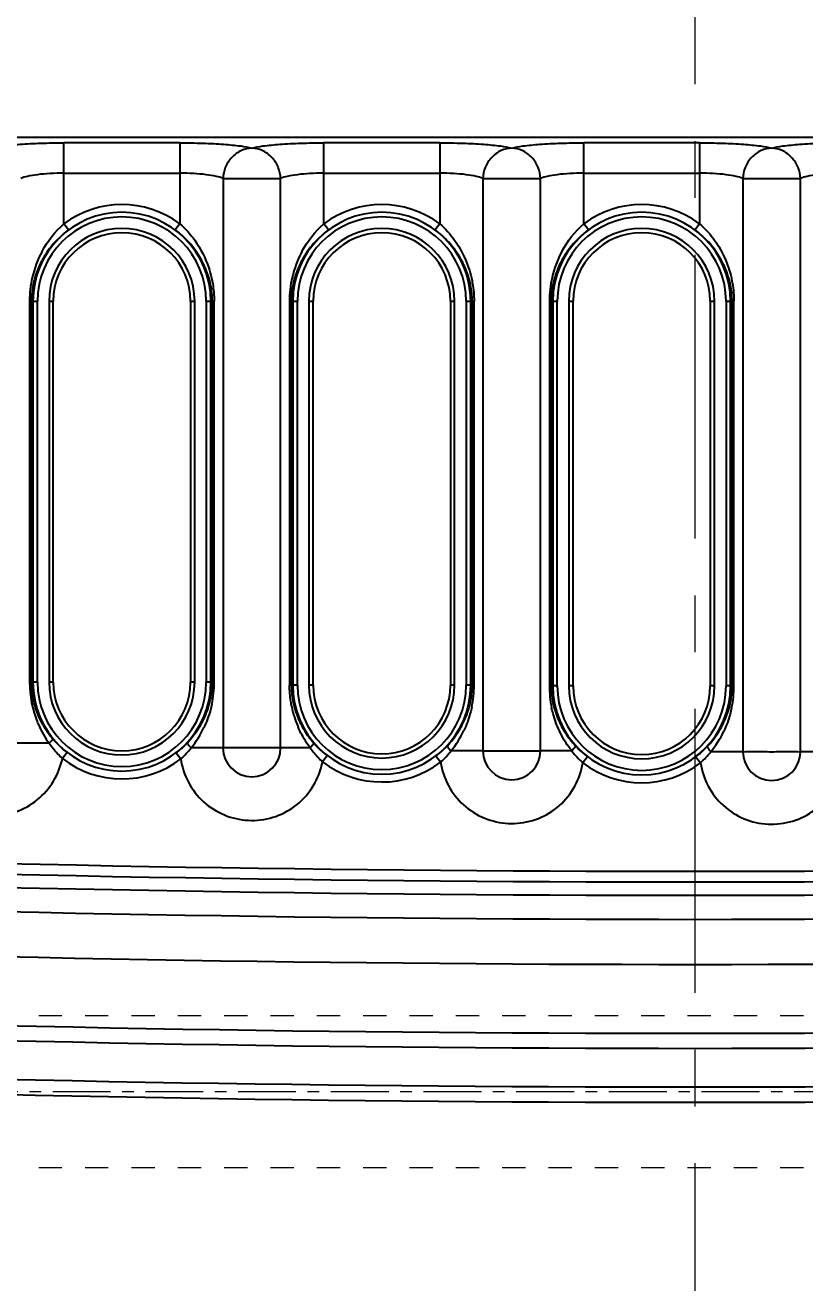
# Model space of a CAD drawing. Header units: millimetres. Extents: x 1147 to 12155, y -6137 to -4403.
# Drawn here: x 2832.6 to 2883.8, y -5423.4 to -5340.7 of the extents above; entities that cross this region are included whole.
import ezdxf

# ---------------------------------------------------------------- set-up
doc = ezdxf.new("R2010")
doc.units = ezdxf.units.MM
doc.header["$LTSCALE"] = 16.335
doc.header["$PDMODE"] = 3
doc.header["$PDSIZE"] = 0.3125
doc.linetypes.add('CENTER', pattern=[0.6, 0.375, -0.075, 0.075, -0.075])
doc.linetypes.add('HIDDEN', pattern=[0.2, 0.1, -0.1])
doc.layers.get('0').update_dxf_attribs({"linetype": 'CONTINUOUS'})
doc.layers.get('Defpoints').update_dxf_attribs({"linetype": 'CONTINUOUS'})
doc.layers.add('center', color=1, linetype='CENTER', lineweight=9)
doc.layers.add('cool', color=153, linetype='HIDDEN', lineweight=9)
doc.styles.get("Standard").update_dxf_attribs({"font": 'txt', "width": 0.8})
doc.dimstyles.get("Standard").update_dxf_attribs({"dimtxt": 0.15625, "dimasz": 0.1875, "dimexe": 0.125, "dimexo": 0.0625, "dimtad": 0, "dimtih": 1, "dimtoh": 1, "dimdsep": 46, "dimtxsty": 'Standard', "dimcen": 0.09, "dimadec": 0, "dimazin": 0, "dimtp": 0.01, "dimtm": 0.01, "dimtfac": 1, "dimtofl": 0, "dimtmove": 0, "dimatfit": 3, "dimfxl": 0, "dimtolj": 1, "dimarcsym": 0})

# ---------------------------------------------------------------- blocks, each defined once
blk = doc.blocks.new('*D729')
at = {"color": 4, "lineweight": -2}
blk.add_line((2956.993, -5343.272), (3165.393, -5343.272), dxfattribs=at)
at = {"layer": 'Defpoints', "color": 0}
for p in [(2876.631, -5263.772), (2956.931, -5343.272), (3165.393, -5343.272)]:
    blk.add_point(p, dxfattribs=at)
at = {"color": 6, "insert": (3177.66, -5343.272), "char_height": 8, "attachment_point": 5}
blk.add_mtext('\\A1;79.50', dxfattribs=at)
blk = doc.blocks.new('*D730')
at = {"color": 4, "lineweight": -2}
blk.add_line((3079.093, -5391.772), (3165.393, -5391.772), dxfattribs=at)
at = {"layer": 'Defpoints', "color": 0}
for p in [(2876.631, -5263.772), (3079.031, -5391.772), (3165.393, -5391.772)]:
    blk.add_point(p, dxfattribs=at)
at = {"color": 6, "insert": (3179.26, -5391.772), "char_height": 8, "attachment_point": 5}
blk.add_mtext('\\A1;128.00', dxfattribs=at)
blk = doc.blocks.new('*D731')
at = {"color": 4, "lineweight": -2}
blk.add_line((3101.269, -5410.772), (3165.393, -5410.772), dxfattribs=at)
at = {"layer": 'Defpoints', "color": 0}
for p in [(2876.631, -5263.772), (3101.207, -5410.772), (3165.393, -5410.772)]:
    blk.add_point(p, dxfattribs=at)
at = {"color": 6, "insert": (3179.26, -5410.772), "char_height": 8, "attachment_point": 5}
blk.add_mtext('\\A1;147.00', dxfattribs=at)
blk = doc.blocks.new('*D732')
at = {"color": 4, "lineweight": -2}
blk.add_line((2882.256, -5430.772), (3165.393, -5430.772), dxfattribs=at)
at = {"layer": 'Defpoints', "color": 0}
for p in [(2876.631, -5263.772), (2882.193, -5430.772), (3165.393, -5430.772)]:
    blk.add_point(p, dxfattribs=at)
at = {"color": 6, "insert": (3179.26, -5430.772), "char_height": 8, "attachment_point": 5}
blk.add_mtext('\\A1;167.00', dxfattribs=at)
blk = doc.blocks.new('*D733')
at = {"color": 4, "lineweight": -2}
for p, q in [((3032.193, -5438.772), (3125.393, -5438.772)), ((3125.393, -5438.772), (3145.393, -5442.058)), ((3145.393, -5442.058), (3165.393, -5442.058))]:
    blk.add_line(p, q, dxfattribs=at)
at = {"layer": 'Defpoints', "color": 0}
for p in [(2876.631, -5263.772), (3032.131, -5438.772), (3165.393, -5442.058)]:
    blk.add_point(p, dxfattribs=at)
at = {"color": 6, "insert": (3179.26, -5442.058), "char_height": 8, "attachment_point": 5}
blk.add_mtext('\\A1;175.00', dxfattribs=at)
blk = doc.blocks.new('*D734')
at = {"color": 4, "lineweight": -2}
blk.add_line((3121.693, -5468.772), (3165.393, -5468.772), dxfattribs=at)
at = {"layer": 'Defpoints', "color": 0}
for p in [(2876.631, -5263.772), (3121.631, -5468.772), (3165.393, -5468.772)]:
    blk.add_point(p, dxfattribs=at)
at = {"color": 6, "insert": (3179.793, -5468.772), "char_height": 8, "attachment_point": 5}
blk.add_mtext('\\A1;205.00', dxfattribs=at)
blk = doc.blocks.new('*D746')
at = {"color": 4, "lineweight": -2}
blk.add_line((2876.631, -5465.739), (2876.631, -5507.604), dxfattribs=at)
at = {"layer": 'Defpoints', "color": 0}
for p in [(2876.631, -5263.772), (2876.631, -5465.677), (2876.631, -5507.604)]:
    blk.add_point(p, dxfattribs=at)
at = {"color": 6, "insert": (2876.631, -5515.604), "char_height": 8, "attachment_point": 5, "rotation": 90}
blk.add_mtext('\\A1;0.00', dxfattribs=at)
blk = doc.blocks.new('*D747')
at = {"color": 4, "lineweight": -2}
blk.add_line((2954.631, -5436.334), (2954.631, -5507.604), dxfattribs=at)
at = {"layer": 'Defpoints', "color": 0}
for p in [(2876.631, -5263.772), (2954.631, -5436.272), (2954.631, -5507.604)]:
    blk.add_point(p, dxfattribs=at)
at = {"color": 6, "insert": (2954.631, -5519.337), "char_height": 8, "attachment_point": 5, "rotation": 90}
blk.add_mtext('\\A1;78.00', dxfattribs=at)
blk = doc.blocks.new('*D749')
at = {"color": 4, "lineweight": -2}
blk.add_line((2986.631, -5274.55), (2986.631, -5507.604), dxfattribs=at)
at = {"layer": 'Defpoints', "color": 0}
for p in [(2876.631, -5263.772), (2986.631, -5274.488), (2986.631, -5507.604)]:
    blk.add_point(p, dxfattribs=at)
at = {"color": 6, "insert": (2986.631, -5519.871), "char_height": 8, "attachment_point": 5, "rotation": 90}
blk.add_mtext('\\A1;110.00', dxfattribs=at)
blk = doc.blocks.new('*D750')
at = {"color": 4, "lineweight": -2}
blk.add_line((3026.631, -5444.334), (3026.631, -5507.604), dxfattribs=at)
at = {"layer": 'Defpoints', "color": 0}
for p in [(2876.631, -5263.772), (3026.631, -5444.272), (3026.631, -5507.604)]:
    blk.add_point(p, dxfattribs=at)
at = {"color": 6, "insert": (3026.631, -5520.937), "char_height": 8, "attachment_point": 5, "rotation": 90}
blk.add_mtext('\\A1;150.00', dxfattribs=at)
blk = doc.blocks.new('*D751')
at = {"color": 4, "lineweight": -2}
blk.add_line((3074.631, -5396.234), (3074.631, -5507.604), dxfattribs=at)
at = {"layer": 'Defpoints', "color": 0}
for p in [(2876.631, -5263.772), (3074.631, -5396.172), (3074.631, -5507.604)]:
    blk.add_point(p, dxfattribs=at)
at = {"color": 6, "insert": (3074.631, -5521.471), "char_height": 8, "attachment_point": 5, "rotation": 90}
blk.add_mtext('\\A1;198.00', dxfattribs=at)
blk = doc.blocks.new('*D752')
at = {"color": 4, "lineweight": -2}
for p, q in [((3076.129, -5328.214), (3076.129, -5467.604)), ((3076.129, -5467.604), (3085.917, -5487.604)), ((3085.917, -5487.604), (3085.917, -5507.604))]:
    blk.add_line(p, q, dxfattribs=at)
at = {"layer": 'Defpoints', "color": 0}
for p in [(2876.631, -5263.772), (3076.129, -5328.151), (3085.917, -5507.604)]:
    blk.add_point(p, dxfattribs=at)
at = {"color": 6, "insert": (3085.917, -5522.004), "char_height": 8, "attachment_point": 5, "rotation": 90}
blk.add_mtext('\\A1;199.50', dxfattribs=at)
blk = doc.blocks.new('*D753')
at = {"color": 4, "lineweight": -2}
blk.add_line((3106.631, -5328.592), (3106.631, -5507.604), dxfattribs=at)
at = {"layer": 'Defpoints', "color": 0}
for p in [(2876.631, -5263.772), (3106.631, -5328.529), (3106.631, -5507.604)]:
    blk.add_point(p, dxfattribs=at)
at = {"color": 6, "insert": (3106.631, -5522.004), "char_height": 8, "attachment_point": 5, "rotation": 90}
blk.add_mtext('\\A1;230.00', dxfattribs=at)
blk = doc.blocks.new('*D754')
at = {"color": 4, "lineweight": -2}
blk.add_line((3121.631, -5475.261), (3121.631, -5507.604), dxfattribs=at)
at = {"layer": 'Defpoints', "color": 0}
for p in [(2876.631, -5263.772), (3121.631, -5475.198), (3121.631, -5507.604)]:
    blk.add_point(p, dxfattribs=at)
at = {"color": 6, "insert": (3121.631, -5522.537), "char_height": 8, "attachment_point": 5, "rotation": 90}
blk.add_mtext('\\A1;245.00', dxfattribs=at)
blk = doc.blocks.new('*D766')
at = {"color": 4, "lineweight": -2}
for p, q in [((3098.631, -5291.234), (3098.631, -5467.483)), ((3098.631, -5467.483), (3098.531, -5487.483)), ((3098.531, -5487.483), (3098.531, -5507.483))]:
    blk.add_line(p, q, dxfattribs=at)
at = {"layer": 'Defpoints', "color": 0}
for p in [(2876.631, -5263.772), (3098.631, -5291.172), (3098.531, -5507.483)]:
    blk.add_point(p, dxfattribs=at)
at = {"color": 6, "insert": (3098.531, -5522.416), "char_height": 8, "attachment_point": 5, "rotation": 90}
blk.add_mtext('\\A1;222.00', dxfattribs=at)
blk = doc.blocks.new('*D790')
at = {"color": 4, "lineweight": -2}
blk.add_line((2807.268, -5343.272), (2587.868, -5343.272), dxfattribs=at)
at = {"layer": 'Defpoints', "color": 0}
for p in [(2876.631, -5263.772), (2587.868, -5343.272), (2807.331, -5343.272)]:
    blk.add_point(p, dxfattribs=at)
at = {"color": 6, "insert": (2575.602, -5343.272), "char_height": 8, "attachment_point": 5}
blk.add_mtext('\\A1;79.50', dxfattribs=at)
blk = doc.blocks.new('*D791')
at = {"color": 4, "lineweight": -2}
blk.add_line((2674.168, -5391.772), (2587.868, -5391.772), dxfattribs=at)
at = {"layer": 'Defpoints', "color": 0}
for p in [(2876.631, -5263.772), (2587.868, -5391.772), (2674.231, -5391.772)]:
    blk.add_point(p, dxfattribs=at)
at = {"color": 6, "insert": (2574.002, -5391.772), "char_height": 8, "attachment_point": 5}
blk.add_mtext('\\A1;128.00', dxfattribs=at)
blk = doc.blocks.new('*D792')
at = {"color": 4, "lineweight": -2}
blk.add_line((2651.992, -5410.772), (2587.868, -5410.772), dxfattribs=at)
at = {"layer": 'Defpoints', "color": 0}
for p in [(2876.631, -5263.772), (2587.868, -5410.772), (2652.055, -5410.772)]:
    blk.add_point(p, dxfattribs=at)
at = {"color": 6, "insert": (2574.002, -5410.772), "char_height": 8, "attachment_point": 5}
blk.add_mtext('\\A1;147.00', dxfattribs=at)
blk = doc.blocks.new('*D793')
at = {"color": 4, "lineweight": -2}
blk.add_line((2871.006, -5430.772), (2587.868, -5430.772), dxfattribs=at)
at = {"layer": 'Defpoints', "color": 0}
for p in [(2876.631, -5263.772), (2587.868, -5430.772), (2871.068, -5430.772)]:
    blk.add_point(p, dxfattribs=at)
at = {"color": 6, "insert": (2574.002, -5430.772), "char_height": 8, "attachment_point": 5}
blk.add_mtext('\\A1;167.00', dxfattribs=at)
blk = doc.blocks.new('*D794')
at = {"color": 4, "lineweight": -2}
for p, q in [((2627.868, -5438.772), (2607.868, -5442.058)), ((2721.068, -5438.772), (2627.868, -5438.772)), ((2607.868, -5442.058), (2587.868, -5442.058))]:
    blk.add_line(p, q, dxfattribs=at)
at = {"layer": 'Defpoints', "color": 0}
for p in [(2876.631, -5263.772), (2721.131, -5438.772), (2587.868, -5442.058)]:
    blk.add_point(p, dxfattribs=at)
at = {"color": 6, "insert": (2574.002, -5442.058), "char_height": 8, "attachment_point": 5}
blk.add_mtext('\\A1;175.00', dxfattribs=at)
blk = doc.blocks.new('*D795')
at = {"color": 4, "lineweight": -2}
blk.add_line((2631.568, -5468.772), (2587.868, -5468.772), dxfattribs=at)
at = {"layer": 'Defpoints', "color": 0}
for p in [(2876.631, -5263.772), (2587.868, -5468.772), (2631.631, -5468.772)]:
    blk.add_point(p, dxfattribs=at)
at = {"color": 6, "insert": (2573.468, -5468.772), "char_height": 8, "attachment_point": 5}
blk.add_mtext('\\A1;205.00', dxfattribs=at)
blk = doc.blocks.new('*D773')
at = {"color": 4, "lineweight": -2}
blk.add_line((2798.631, -5436.334), (2798.631, -5507.604), dxfattribs=at)
at = {"layer": 'Defpoints', "color": 0}
for p in [(2876.631, -5263.772), (2798.631, -5436.272), (2798.631, -5507.604)]:
    blk.add_point(p, dxfattribs=at)
at = {"color": 6, "insert": (2798.631, -5519.337), "char_height": 8, "attachment_point": 5, "rotation": 90}
blk.add_mtext('\\A1;78.00', dxfattribs=at)
blk = doc.blocks.new('*D774')
at = {"color": 4, "lineweight": -2}
for p, q in [((2791.131, -5272.634), (2791.131, -5467.604)), ((2791.131, -5467.604), (2786.347, -5487.604)), ((2786.347, -5487.604), (2786.347, -5507.604))]:
    blk.add_line(p, q, dxfattribs=at)
at = {"layer": 'Defpoints', "color": 0}
for p in [(2876.631, -5263.772), (2791.131, -5272.572), (2786.347, -5507.604)]:
    blk.add_point(p, dxfattribs=at)
at = {"color": 6, "insert": (2786.347, -5519.871), "char_height": 8, "attachment_point": 5, "rotation": 90}
blk.add_mtext('\\A1;85.50', dxfattribs=at)
blk = doc.blocks.new('*D775')
at = {"color": 4, "lineweight": -2}
blk.add_line((2766.631, -5274.55), (2766.631, -5507.604), dxfattribs=at)
at = {"layer": 'Defpoints', "color": 0}
for p in [(2876.631, -5263.772), (2766.631, -5274.488), (2766.631, -5507.604)]:
    blk.add_point(p, dxfattribs=at)
at = {"color": 6, "insert": (2766.631, -5519.871), "char_height": 8, "attachment_point": 5, "rotation": 90}
blk.add_mtext('\\A1;110.00', dxfattribs=at)
blk = doc.blocks.new('*D776')
at = {"color": 4, "lineweight": -2}
blk.add_line((2726.631, -5444.334), (2726.631, -5507.604), dxfattribs=at)
at = {"layer": 'Defpoints', "color": 0}
for p in [(2876.631, -5263.772), (2726.631, -5444.272), (2726.631, -5507.604)]:
    blk.add_point(p, dxfattribs=at)
at = {"color": 6, "insert": (2726.631, -5520.937), "char_height": 8, "attachment_point": 5, "rotation": 90}
blk.add_mtext('\\A1;150.00', dxfattribs=at)
blk = doc.blocks.new('*D777')
at = {"color": 4, "lineweight": -2}
blk.add_line((2678.631, -5396.234), (2678.631, -5507.604), dxfattribs=at)
at = {"layer": 'Defpoints', "color": 0}
for p in [(2876.631, -5263.772), (2678.631, -5396.172), (2678.631, -5507.604)]:
    blk.add_point(p, dxfattribs=at)
at = {"color": 6, "insert": (2678.631, -5521.471), "char_height": 8, "attachment_point": 5, "rotation": 90}
blk.add_mtext('\\A1;198.00', dxfattribs=at)
blk = doc.blocks.new('*D778')
at = {"color": 4, "lineweight": -2}
for p, q in [((2677.132, -5328.214), (2677.132, -5467.604)), ((2677.132, -5467.604), (2667.345, -5487.604)), ((2667.345, -5487.604), (2667.345, -5507.604))]:
    blk.add_line(p, q, dxfattribs=at)
at = {"layer": 'Defpoints', "color": 0}
for p in [(2876.631, -5263.772), (2677.132, -5328.151), (2667.345, -5507.604)]:
    blk.add_point(p, dxfattribs=at)
at = {"color": 6, "insert": (2667.345, -5522.004), "char_height": 8, "attachment_point": 5, "rotation": 90}
blk.add_mtext('\\A1;199.50', dxfattribs=at)
blk = doc.blocks.new('*D779')
at = {"color": 4, "lineweight": -2}
blk.add_line((2646.631, -5328.592), (2646.631, -5507.604), dxfattribs=at)
at = {"layer": 'Defpoints', "color": 0}
for p in [(2876.631, -5263.772), (2646.631, -5328.529), (2646.631, -5507.604)]:
    blk.add_point(p, dxfattribs=at)
at = {"color": 6, "insert": (2646.631, -5522.004), "char_height": 8, "attachment_point": 5, "rotation": 90}
blk.add_mtext('\\A1;230.00', dxfattribs=at)
blk = doc.blocks.new('*D780')
at = {"color": 4, "lineweight": -2}
blk.add_line((2631.631, -5475.261), (2631.631, -5507.604), dxfattribs=at)
at = {"layer": 'Defpoints', "color": 0}
for p in [(2876.631, -5263.772), (2631.631, -5475.198), (2631.631, -5507.604)]:
    blk.add_point(p, dxfattribs=at)
at = {"color": 6, "insert": (2631.631, -5522.537), "char_height": 8, "attachment_point": 5, "rotation": 90}
blk.add_mtext('\\A1;245.00', dxfattribs=at)
blk = doc.blocks.new('*D798')
at = {"color": 4, "lineweight": -2}
blk.add_line((2810.631, -5346.634), (2810.631, -5507.918), dxfattribs=at)
at = {"layer": 'Defpoints', "color": 0}
for p in [(2876.631, -5263.772), (2810.631, -5346.572), (2810.631, -5507.918)]:
    blk.add_point(p, dxfattribs=at)
at = {"color": 6, "insert": (2810.631, -5519.651), "char_height": 8, "attachment_point": 5, "rotation": 90}
blk.add_mtext('\\A1;66.00', dxfattribs=at)
blk = doc.blocks.new('*D805')
at = {"color": 4, "lineweight": -2}
for p, q in [((2681.564, -5268.26), (2681.564, -5467.422)), ((2681.564, -5467.422), (2695.152, -5487.422)), ((2695.152, -5487.422), (2695.152, -5507.422))]:
    blk.add_line(p, q, dxfattribs=at)
at = {"layer": 'Defpoints', "color": 0}
for p in [(2876.631, -5263.772), (2681.564, -5268.197), (2695.152, -5507.422)]:
    blk.add_point(p, dxfattribs=at)
at = {"color": 6, "insert": (2695.152, -5521.822), "char_height": 8, "attachment_point": 5, "rotation": 90}
blk.add_mtext('\\A1;195.07', dxfattribs=at)
blk = doc.blocks.new('*D806')
at = {"color": 4, "lineweight": -2}
for p, q in [((2692.323, -5268.392), (2692.323, -5467.422)), ((2692.323, -5467.422), (2711.112, -5487.422)), ((2711.112, -5487.422), (2711.112, -5507.422))]:
    blk.add_line(p, q, dxfattribs=at)
at = {"layer": 'Defpoints', "color": 0}
for p in [(2876.631, -5263.772), (2692.323, -5268.329), (2711.112, -5507.422)]:
    blk.add_point(p, dxfattribs=at)
at = {"color": 6, "insert": (2711.112, -5521.289), "char_height": 8, "attachment_point": 5, "rotation": 90}
blk.add_mtext('\\A1;184.31', dxfattribs=at)

msp = doc.modelspace()

# ---------------------------------------------------------------- linework, layer by layer
at = {"color": 7, "linetype": 'Continuous'}
for p, q in [((2825.691, -5348.033), (2937.626, -5348.033)), ((2842.732, -5348.395), (2835.117, -5348.395)), ((2835.117, -5353.719), (2835.117, -5348.395)), ((2842.732, -5348.395), (2842.732, -5353.719)), ((2859.826, -5348.395), (2852.21, -5348.395)), ((2852.21, -5353.719), (2852.21, -5348.395)), ((2859.826, -5348.395), (2859.826, -5353.719)), ((2876.919, -5348.395), (2869.304, -5348.395)), ((2869.304, -5353.719), (2869.304, -5348.395)), ((2876.919, -5348.395), (2876.919, -5353.719)), ((2835.117, -5350.395), (2842.732, -5350.395)), ((2852.21, -5350.395), (2859.826, -5350.395)), ((2869.304, -5350.395), (2876.919, -5350.395)), ((2845.576, -5350.747), (2849.367, -5350.747)), ((2845.576, -5350.747), (2845.576, -5388.179)), ((2849.367, -5388.179), (2849.367, -5350.747)), ((2862.669, -5350.747), (2866.46, -5350.747)), ((2862.669, -5350.747), (2862.669, -5388.381)), ((2866.46, -5388.381), (2866.46, -5350.747)), ((2879.763, -5350.747), (2883.554, -5350.747)), ((2879.763, -5350.747), (2879.763, -5388.431)), ((2883.554, -5388.431), (2883.554, -5350.747)), ((2835.417, -5354.12), (2835.117, -5353.719)), ((2842.732, -5353.719), (2842.432, -5354.12)), ((2852.51, -5354.12), (2852.21, -5353.719)), ((2859.826, -5353.719), (2859.526, -5354.12)), ((2869.604, -5354.12), (2869.304, -5353.719)), ((2876.919, -5353.719), (2876.619, -5354.12)), ((2832.978, -5358.819), (2832.853, -5358.819)), ((2832.853, -5358.819), (2832.853, -5383.856)), ((2832.978, -5383.856), (2832.978, -5358.819)), ((2833.073, -5358.819), (2833.374, -5358.819)), ((2833.073, -5358.819), (2833.073, -5383.856)), ((2833.374, -5383.856), (2833.374, -5358.819)), ((2834.135, -5358.819), (2834.411, -5358.819)), ((2834.135, -5358.819), (2834.135, -5383.856)), ((2834.411, -5383.856), (2834.411, -5358.819)), ((2843.438, -5358.819), (2843.714, -5358.819)), ((2843.438, -5358.819), (2843.438, -5383.856)), ((2843.714, -5383.856), (2843.714, -5358.819)), ((2844.475, -5358.819), (2844.776, -5358.819)), ((2844.475, -5358.819), (2844.475, -5383.856)), ((2844.776, -5383.856), (2844.776, -5358.819)), ((2844.871, -5358.819), (2844.996, -5358.819)), ((2844.871, -5358.819), (2844.871, -5383.856)), ((2844.996, -5383.856), (2844.996, -5358.819)), ((2850.071, -5358.819), (2849.947, -5358.819)), ((2849.947, -5358.819), (2849.947, -5384.057)), ((2850.071, -5384.057), (2850.071, -5358.819)), ((2850.167, -5358.819), (2850.467, -5358.819)), ((2850.167, -5358.819), (2850.167, -5384.057)), ((2850.467, -5384.057), (2850.467, -5358.819)), ((2851.228, -5358.819), (2851.504, -5358.819)), ((2851.228, -5358.819), (2851.228, -5384.057)), ((2851.504, -5384.057), (2851.504, -5358.819)), ((2860.532, -5358.819), (2860.808, -5358.819)), ((2860.532, -5358.819), (2860.532, -5384.057)), ((2860.808, -5384.057), (2860.808, -5358.819)), ((2861.569, -5358.819), (2861.87, -5358.819)), ((2861.569, -5358.819), (2861.569, -5384.057)), ((2861.87, -5384.057), (2861.87, -5358.819)), ((2861.965, -5358.819), (2862.089, -5358.819)), ((2861.965, -5358.819), (2861.965, -5384.057)), ((2862.089, -5384.057), (2862.089, -5358.819)), ((2867.165, -5358.819), (2867.04, -5358.819)), ((2867.04, -5358.819), (2867.04, -5384.107)), ((2867.165, -5384.107), (2867.165, -5358.819)), ((2867.26, -5358.819), (2867.561, -5358.819)), ((2867.26, -5358.819), (2867.26, -5384.107)), ((2867.561, -5384.107), (2867.561, -5358.819)), ((2868.322, -5358.819), (2868.598, -5358.819)), ((2868.322, -5358.819), (2868.322, -5384.107)), ((2868.598, -5384.107), (2868.598, -5358.819)), ((2877.625, -5358.819), (2877.901, -5358.819)), ((2877.625, -5358.819), (2877.625, -5384.107)), ((2877.901, -5384.107), (2877.901, -5358.819)), ((2878.662, -5358.819), (2878.963, -5358.819)), ((2878.662, -5358.819), (2878.662, -5384.107)), ((2878.963, -5384.107), (2878.963, -5358.819)), ((2879.058, -5358.819), (2879.183, -5358.819)), ((2879.058, -5358.819), (2879.058, -5384.107)), ((2879.183, -5384.107), (2879.183, -5358.819)), ((2832.978, -5383.856), (2832.853, -5383.856)), ((2833.374, -5383.856), (2833.073, -5383.856)), ((2834.411, -5383.856), (2834.135, -5383.856)), ((2843.714, -5383.856), (2843.438, -5383.856)), ((2844.776, -5383.856), (2844.475, -5383.856)), ((2844.871, -5383.856), (2844.996, -5383.856)), ((2850.071, -5384.057), (2849.947, -5384.057)), ((2850.467, -5384.057), (2850.167, -5384.057)), ((2851.504, -5384.057), (2851.228, -5384.057)), ((2860.808, -5384.057), (2860.532, -5384.057)), ((2861.87, -5384.057), (2861.569, -5384.057)), ((2861.965, -5384.057), (2862.089, -5384.057)), ((2867.165, -5384.107), (2867.04, -5384.107)), ((2867.561, -5384.107), (2867.26, -5384.107)), ((2868.598, -5384.107), (2868.322, -5384.107)), ((2877.901, -5384.107), (2877.625, -5384.107)), ((2878.963, -5384.107), (2878.662, -5384.107)), ((2879.058, -5384.107), (2879.183, -5384.107)), ((2834.137, -5387.878), (2826.388, -5387.878)), ((2851.305, -5388.179), (2843.481, -5388.179)), ((2862.669, -5388.38), (2860.575, -5388.38)), ((2868.514, -5388.38), (2866.46, -5388.38)), ((2879.763, -5388.431), (2877.668, -5388.431)), ((2835.322, -5388.482), (2835.013, -5388.877)), ((2842.491, -5388.51), (2842.796, -5388.908)), ((2852.432, -5388.696), (2852.125, -5389.092)), ((2859.584, -5388.711), (2859.889, -5389.109)), ((2869.548, -5388.763), (2869.243, -5389.161)), ((2876.677, -5388.762), (2876.982, -5389.16))]:
    msp.add_line(p, q, dxfattribs=at)
for centre, radius, start, end in [((2838.925, -5358.819), 6.365, 53.25404, 126.74596), ((2856.018, -5358.819), 6.365, 53.25404, 126.74596), ((2873.112, -5358.819), 6.365, 53.25404, 126.74596), ((2838.925, -5358.819), 5.852, 0, 180), ((2838.925, -5358.819), 5.551, 0, 180), ((2856.018, -5358.819), 5.852, 0, 180), ((2856.018, -5358.819), 5.551, 0, 180), ((2873.112, -5358.819), 5.852, 0, 180), ((2873.112, -5358.819), 5.551, 0, 180), ((2838.925, -5358.819), 4.79, 0, 180), ((2839.158, -5359.146), 6.265, 126.67154, 140.62332), ((2838.925, -5358.819), 4.514, 0, 180), ((2838.684, -5359.153), 6.275, 42.45432, 53.32018), ((2856.018, -5358.819), 4.79, 0, 180), ((2856.252, -5359.146), 6.265, 126.67154, 140.62332), ((2856.018, -5358.819), 4.514, 0, 180), ((2855.777, -5359.153), 6.275, 42.45432, 53.32018), ((2873.112, -5358.819), 4.79, 0, 180), ((2873.345, -5359.146), 6.265, 126.67154, 140.62332), ((2873.112, -5358.819), 4.514, 0, 180), ((2872.871, -5359.153), 6.275, 42.45432, 53.32018), ((2839.029, -5359.038), 6.097, 140.63545, 149.13661), ((2856.122, -5359.038), 6.097, 140.63545, 149.13661), ((2873.216, -5359.038), 6.097, 140.63545, 149.13661), ((2839.718, -5358.786), 6.86, 151.70951, 167.07638), ((2838.881, -5358.949), 5.924, 149.14275, 157.86892), ((2856.812, -5358.786), 6.86, 151.70951, 167.07638), ((2855.975, -5358.949), 5.924, 149.14275, 157.86892), ((2873.905, -5358.786), 6.86, 151.70951, 167.07638), ((2873.068, -5358.949), 5.924, 149.14275, 157.86892), ((2838.703, -5358.875), 5.732, 157.87532, 165.89125), ((2855.796, -5358.875), 5.732, 157.87532, 165.89125), ((2872.89, -5358.875), 5.732, 157.87532, 165.89125), ((2839.839, -5358.823), 6.985, 167.0025, 179.96792), ((2838.542, -5358.833), 5.565, 165.90603, 173.29158), ((2839.241, -5358.836), 5.631, 0.17075, 11.28696), ((2856.932, -5358.823), 6.985, 167.0025, 179.96792), ((2855.635, -5358.833), 5.565, 165.90603, 173.29158), ((2856.334, -5358.836), 5.631, 0.17075, 11.28696), ((2874.026, -5358.823), 6.985, 167.0025, 179.96792), ((2872.729, -5358.833), 5.565, 165.90603, 173.29158), ((2873.428, -5358.836), 5.631, 0.17075, 11.28696), ((2838.433, -5358.819), 5.455, 173.30508, 179.99397), ((2855.526, -5358.819), 5.455, 173.30508, 179.99397), ((2872.62, -5358.819), 5.455, 173.30508, 179.99397), ((2839.836, -5383.849), 6.982, 180.05531, 202.47795), ((2838.571, -5383.844), 5.594, 180.12439, 190.1624), ((2838.925, -5383.856), 5.852, 180, 0), ((2838.925, -5383.856), 5.551, 180, 360), ((2838.925, -5383.856), 4.79, 180, 360), ((2838.925, -5383.856), 4.514, 180, 0), ((2838.074, -5383.856), 6.922, 347.91491, 0.00271), ((2855.678, -5384.043), 5.607, 180.14053, 190.55893), ((2856.018, -5384.057), 5.852, 180, 0), ((2856.018, -5384.057), 5.551, 180, 360), ((2856.018, -5384.057), 4.79, 180, 360), ((2856.018, -5384.057), 4.514, 180, 0), ((2855.167, -5384.057), 6.922, 347.91483, 0.00272), ((2874.115, -5384.094), 7.075, 180.10787, 191.82269), ((2872.761, -5384.092), 5.597, 180.15089, 193.25643), ((2873.112, -5384.107), 5.852, 180, 0), ((2873.112, -5384.107), 5.551, 180, 360), ((2873.112, -5384.107), 4.79, 180, 360), ((2873.112, -5384.107), 4.514, 180, 0), ((2872.261, -5384.107), 6.922, 347.9148, 0.00272), ((2839.28, -5383.85), 5.59, 339.44325, 346.63598), ((2855.525, -5384.069), 5.452, 190.58219, 191.47535), ((2839.052, -5383.756), 5.836, 331.2454, 339.366), ((2856.367, -5384.229), 6.396, 191.39219, 203.68819), ((2856.373, -5384.051), 5.59, 339.44325, 346.63592), ((2873.467, -5384.101), 5.59, 339.44324, 346.6359), ((2839.606, -5383.951), 6.733, 202.51373, 214.25997), ((2839.012, -5383.652), 6.074, 209.77431, 211.18966), ((2838.951, -5383.692), 6.002, 211.1641, 220.14269), ((2838.743, -5383.594), 6.185, 326.92539, 331.30518), ((2855.973, -5383.929), 5.922, 200.4173, 210.7091), ((2855.836, -5383.795), 6.185, 326.92541, 331.30514), ((2856.145, -5383.957), 5.836, 331.24537, 339.36599), ((2873.285, -5383.852), 6.175, 208.28342, 212.85518), ((2873.239, -5384.008), 5.836, 331.24536, 339.36599), ((2839.061, -5383.61), 6.138, 220.06639, 224.28565), ((2838.305, -5383.986), 6.662, 320.98408, 334.63815), ((2856.118, -5383.845), 6.089, 210.6913, 211.65252), ((2856.064, -5383.881), 6.025, 211.6256, 221.27199), ((2855.399, -5384.187), 6.662, 320.98407, 334.6381), ((2872.492, -5384.237), 6.662, 320.98406, 334.63808), ((2872.93, -5383.845), 6.185, 326.92541, 331.30513), ((2839.632, -5383.929), 6.766, 214.28588, 215.70238), ((2839.026, -5384.521), 5.93, 214.47693, 218.68943), ((2839.225, -5383.451), 6.367, 224.28066, 228.33878), ((2839.339, -5383.324), 6.537, 228.33737, 232.08932), ((2847.471, -5388.179), 1.896, 180, 0), ((2856.104, -5384.736), 5.907, 215.65782, 219.77304), ((2864.565, -5388.38), 1.896, 180.0037, 359.99779), ((2873.261, -5384.577), 6.083, 217.1953, 218.70731), ((2873.107, -5384.853), 5.791, 217.52275, 221.05438), ((2873.36, -5383.759), 6.29, 222.93858, 229.54413), ((2881.658, -5388.431), 1.896, 180.00388, 359.99781), ((2830.113, -5387.839), 5.01, 345.82944, 348.0345), ((2838.925, -5383.856), 6.365, 232.08516, 307.45639), ((2855.61, -5385.147), 5.264, 219.77098, 228.54237), ((2847.246, -5388.155), 4.968, 345.88283, 349.12703), ((2856.018, -5384.057), 6.365, 232.2913, 307.45818), ((2872.751, -5385.169), 5.315, 221.00549, 228.68908), ((2864.379, -5388.372), 4.927, 345.94557, 350.77679), ((2873.112, -5384.107), 6.365, 232.56819, 307.45141), ((2873.505, -5383.593), 6.511, 229.5215, 232.57101), ((2876.631, -3398.597), 1997.698, 265.604565, 274.395435), ((2876.631, -3398.597), 1998.398, 265.604565, 274.395435), ((2876.631, -3398.597), 1999.273, 265.604565, 274.395435), ((2876.631, -3398.597), 2000.858, 265.604565, 274.395435), ((2876.631, -3398.597), 2003.819, 265.604565, 274.395435), ((2876.631, -3398.597), 2008.352, 265.604565, 274.395435), ((2876.631, -3398.597), 2009.339, 265.604565, 274.395435), ((2876.631, -3398.597), 2011.88, 265.604565, 274.395435), ((2876.631, -3398.597), 2012.885, 265.604565, 274.395435)]:
    msp.add_arc(centre, radius, start, end, dxfattribs=at)
for points, knots in [([(2830.378, -5348.747), (2830.615, -5348.677), (2831.228, -5348.58), (2832.301, -5348.476), (2833.639, -5348.411), (2834.608, -5348.395), (2835.117, -5348.395)], [0, 0, 0, 0, 0.155948, 0.389403, 0.679648, 1, 1, 1, 1]), ([(2842.732, -5348.395), (2843.241, -5348.395), (2844.21, -5348.411), (2845.548, -5348.476), (2846.621, -5348.58), (2847.234, -5348.677), (2847.471, -5348.747)], [0, 0, 0, 0, 0.320374, 0.610618, 0.844066, 1, 1, 1, 1]), ([(2847.471, -5348.747), (2847.237, -5348.756), (2846.743, -5348.873), (2846.113, -5349.326), (2845.691, -5349.991), (2845.584, -5350.501), (2845.576, -5350.747)], [0, 0, 0, 0, 0.233579, 0.491555, 0.754782, 1, 1, 1, 1]), ([(2847.471, -5348.747), (2847.708, -5348.677), (2848.322, -5348.58), (2849.394, -5348.476), (2850.733, -5348.411), (2851.702, -5348.395), (2852.21, -5348.395)], [0, 0, 0, 0, 0.155949, 0.389404, 0.679649, 1, 1, 1, 1]), ([(2849.367, -5350.747), (2849.359, -5350.501), (2849.251, -5349.991), (2848.83, -5349.326), (2848.199, -5348.873), (2847.705, -5348.756), (2847.471, -5348.747)], [0, 0, 0, 0, 0.245218, 0.508445, 0.766421, 1, 1, 1, 1]), ([(2859.826, -5348.395), (2860.334, -5348.395), (2861.303, -5348.411), (2862.642, -5348.476), (2863.714, -5348.58), (2864.328, -5348.677), (2864.565, -5348.747)], [0, 0, 0, 0, 0.320374, 0.610618, 0.844066, 1, 1, 1, 1]), ([(2864.565, -5348.747), (2864.331, -5348.756), (2863.837, -5348.873), (2863.207, -5349.326), (2862.785, -5349.991), (2862.677, -5350.501), (2862.669, -5350.747)], [0, 0, 0, 0, 0.233579, 0.491555, 0.754782, 1, 1, 1, 1]), ([(2864.565, -5348.747), (2864.802, -5348.677), (2865.415, -5348.58), (2866.488, -5348.476), (2867.826, -5348.411), (2868.795, -5348.395), (2869.304, -5348.395)], [0, 0, 0, 0, 0.155949, 0.389404, 0.679649, 1, 1, 1, 1]), ([(2866.46, -5350.747), (2866.452, -5350.501), (2866.345, -5349.991), (2865.923, -5349.326), (2865.293, -5348.873), (2864.799, -5348.756), (2864.565, -5348.747)], [0, 0, 0, 0, 0.245218, 0.508445, 0.766421, 1, 1, 1, 1]), ([(2876.919, -5348.395), (2877.428, -5348.395), (2878.397, -5348.411), (2879.735, -5348.476), (2880.808, -5348.58), (2881.421, -5348.677), (2881.658, -5348.747)], [0, 0, 0, 0, 0.320374, 0.610618, 0.844066, 1, 1, 1, 1]), ([(2881.658, -5348.747), (2881.424, -5348.756), (2880.93, -5348.873), (2880.3, -5349.326), (2879.878, -5349.991), (2879.771, -5350.501), (2879.763, -5350.747)], [0, 0, 0, 0, 0.233579, 0.491555, 0.754782, 1, 1, 1, 1]), ([(2881.658, -5348.747), (2881.895, -5348.677), (2882.509, -5348.58), (2883.581, -5348.476), (2884.92, -5348.411), (2885.889, -5348.395), (2886.397, -5348.395)], [0, 0, 0, 0, 0.155949, 0.389404, 0.679649, 1, 1, 1, 1]), ([(2883.554, -5350.747), (2883.546, -5350.501), (2883.438, -5349.991), (2883.017, -5349.326), (2882.386, -5348.873), (2881.892, -5348.756), (2881.658, -5348.747)], [0, 0, 0, 0, 0.245218, 0.508445, 0.766421, 1, 1, 1, 1]), ([(2835.117, -5350.395), (2834.811, -5350.395), (2834.229, -5350.411), (2833.424, -5350.476), (2832.779, -5350.58), (2832.411, -5350.679), (2832.273, -5350.747)], [0, 0, 0, 0, 0.318055, 0.606823, 0.840028, 1, 1, 1, 1]), ([(2845.576, -5350.747), (2845.438, -5350.679), (2845.07, -5350.58), (2844.425, -5350.476), (2843.62, -5350.411), (2843.038, -5350.395), (2842.732, -5350.395)], [0, 0, 0, 0, 0.159969, 0.39318, 0.681951, 1, 1, 1, 1]), ([(2852.21, -5350.395), (2851.905, -5350.395), (2851.323, -5350.411), (2850.518, -5350.476), (2849.873, -5350.58), (2849.504, -5350.679), (2849.367, -5350.747)], [0, 0, 0, 0, 0.318055, 0.606823, 0.840028, 1, 1, 1, 1]), ([(2862.669, -5350.747), (2862.532, -5350.679), (2862.163, -5350.58), (2861.518, -5350.476), (2860.713, -5350.411), (2860.131, -5350.395), (2859.826, -5350.395)], [0, 0, 0, 0, 0.159969, 0.39318, 0.681951, 1, 1, 1, 1]), ([(2869.304, -5350.395), (2868.998, -5350.395), (2868.416, -5350.411), (2867.611, -5350.476), (2866.966, -5350.58), (2866.598, -5350.679), (2866.46, -5350.747)], [0, 0, 0, 0, 0.318055, 0.606823, 0.840028, 1, 1, 1, 1]), ([(2879.763, -5350.747), (2879.625, -5350.679), (2879.257, -5350.58), (2878.612, -5350.476), (2877.807, -5350.411), (2877.225, -5350.395), (2876.919, -5350.395)], [0, 0, 0, 0, 0.159969, 0.39318, 0.681951, 1, 1, 1, 1]), ([(2886.397, -5350.395), (2886.092, -5350.395), (2885.51, -5350.411), (2884.705, -5350.476), (2884.06, -5350.58), (2883.691, -5350.679), (2883.554, -5350.747)], [0, 0, 0, 0, 0.318055, 0.606823, 0.840028, 1, 1, 1, 1]), ([(2844.473, -5356.76), (2844.406, -5356.592), (2844.107, -5355.928), (2843.683, -5355.321), (2843.314, -5354.917)], [0, 0, 0, 0, 0.248204, 1, 1, 1, 1]), ([(2843.713, -5354.8), (2844.108, -5355.35), (2844.528, -5356.176), (2844.771, -5357.051), (2844.822, -5357.276)], [0, 0, 0, 0, 0.746536, 1, 1, 1, 1]), ([(2861.566, -5356.76), (2861.5, -5356.592), (2861.2, -5355.928), (2860.777, -5355.321), (2860.407, -5354.917)], [0, 0, 0, 0, 0.248204, 1, 1, 1, 1]), ([(2860.806, -5354.8), (2861.202, -5355.35), (2861.621, -5356.176), (2861.865, -5357.051), (2861.916, -5357.276)], [0, 0, 0, 0, 0.746536, 1, 1, 1, 1]), ([(2878.66, -5356.76), (2878.593, -5356.592), (2878.294, -5355.928), (2877.87, -5355.321), (2877.501, -5354.917)], [0, 0, 0, 0, 0.248204, 1, 1, 1, 1]), ([(2877.9, -5354.8), (2878.295, -5355.35), (2878.715, -5356.176), (2878.958, -5357.051), (2879.009, -5357.276)], [0, 0, 0, 0, 0.746536, 1, 1, 1, 1]), ([(2844.762, -5357.734), (2844.746, -5357.649), (2844.671, -5357.319), (2844.566, -5356.995), (2844.473, -5356.76)], [0, 0, 0, 0, 0.253093, 1, 1, 1, 1]), ([(2861.856, -5357.734), (2861.839, -5357.649), (2861.765, -5357.319), (2861.66, -5356.995), (2861.566, -5356.76)], [0, 0, 0, 0, 0.253093, 1, 1, 1, 1]), ([(2878.949, -5357.734), (2878.933, -5357.649), (2878.858, -5357.319), (2878.753, -5356.995), (2878.66, -5356.76)], [0, 0, 0, 0, 0.253093, 1, 1, 1, 1]), ([(2844.822, -5357.276), (2844.85, -5357.4), (2844.951, -5357.909), (2844.996, -5358.428), (2844.996, -5358.819)], [0, 0, 0, 0, 0.246522, 1, 1, 1, 1]), ([(2861.916, -5357.276), (2861.944, -5357.4), (2862.044, -5357.909), (2862.089, -5358.428), (2862.089, -5358.819)], [0, 0, 0, 0, 0.246522, 1, 1, 1, 1]), ([(2879.009, -5357.276), (2879.037, -5357.4), (2879.138, -5357.909), (2879.183, -5358.428), (2879.183, -5358.819)], [0, 0, 0, 0, 0.246522, 1, 1, 1, 1]), ([(2844.718, -5385.142), (2844.743, -5385.038), (2844.831, -5384.615), (2844.871, -5384.181), (2844.871, -5383.856)], [0, 0, 0, 0, 0.247439, 1, 1, 1, 1]), ([(2850.097, -5385.492), (2850.073, -5385.375), (2849.992, -5384.901), (2849.956, -5384.419), (2849.947, -5384.057)], [0, 0, 0, 0, 0.248128, 1, 1, 1, 1]), ([(2861.811, -5385.343), (2861.836, -5385.239), (2861.924, -5384.816), (2861.964, -5384.382), (2861.965, -5384.057)], [0, 0, 0, 0, 0.247439, 1, 1, 1, 1]), ([(2878.905, -5385.393), (2878.93, -5385.289), (2879.018, -5384.866), (2879.058, -5384.432), (2879.058, -5384.107)], [0, 0, 0, 0, 0.247439, 1, 1, 1, 1]), ([(2833.74, -5386.669), (2833.659, -5386.528), (2833.357, -5385.947), (2833.152, -5385.315), (2833.065, -5384.831)], [0, 0, 0, 0, 0.248513, 1, 1, 1, 1]), ([(2844.842, -5385.305), (2844.814, -5385.439), (2844.686, -5385.964), (2844.497, -5386.475), (2844.325, -5386.839)], [0, 0, 0, 0, 0.253593, 1, 1, 1, 1]), ([(2850.182, -5385.154), (2850.197, -5385.226), (2850.261, -5385.511), (2850.347, -5385.79), (2850.423, -5385.994)], [0, 0, 0, 0, 0.252665, 1, 1, 1, 1]), ([(2861.936, -5385.506), (2861.907, -5385.64), (2861.779, -5386.165), (2861.591, -5386.676), (2861.418, -5387.04)], [0, 0, 0, 0, 0.253593, 1, 1, 1, 1]), ([(2867.697, -5387.057), (2867.528, -5386.696), (2867.343, -5386.193), (2867.218, -5385.675), (2867.19, -5385.543)], [0, 0, 0, 0, 0.747968, 1, 1, 1, 1]), ([(2867.314, -5385.376), (2867.343, -5385.499), (2867.473, -5385.983), (2867.67, -5386.448), (2867.848, -5386.778)], [0, 0, 0, 0, 0.252828, 1, 1, 1, 1]), ([(2879.029, -5385.557), (2879.001, -5385.691), (2878.873, -5386.216), (2878.684, -5386.726), (2878.512, -5387.09)], [0, 0, 0, 0, 0.253593, 1, 1, 1, 1]), ([(2851.305, -5388.179), (2851.227, -5388.07), (2850.927, -5387.631), (2850.669, -5387.163), (2850.51, -5386.799)], [0, 0, 0, 0, 0.251982, 1, 1, 1, 1]), ([(2834.363, -5387.561), (2834.369, -5387.577), (2834.353, -5387.626), (2834.284, -5387.733), (2834.2, -5387.819), (2834.137, -5387.878)], [0, 0, 0, 0, 0.124157, 0.346998, 1, 1, 1, 1]), ([(2842.491, -5388.51), (2842.558, -5388.459), (2842.82, -5388.25), (2843.066, -5388.021), (2843.238, -5387.839)], [0, 0, 0, 0, 0.253314, 1, 1, 1, 1]), ([(2843.238, -5387.839), (2843.232, -5387.854), (2843.253, -5387.902), (2843.299, -5387.976), (2843.381, -5388.074), (2843.446, -5388.143), (2843.481, -5388.179)], [0, 0, 0, 0, 0.109733, 0.32764, 0.642555, 1, 1, 1, 1]), ([(2851.536, -5387.855), (2851.542, -5387.869), (2851.526, -5387.916), (2851.456, -5388.027), (2851.371, -5388.116), (2851.305, -5388.179)], [0, 0, 0, 0, 0.111261, 0.323183, 1, 1, 1, 1]), ([(2851.536, -5387.855), (2851.602, -5387.931), (2851.88, -5388.232), (2852.187, -5388.507), (2852.432, -5388.696)], [0, 0, 0, 0, 0.245431, 1, 1, 1, 1]), ([(2859.584, -5388.711), (2859.652, -5388.659), (2859.913, -5388.451), (2860.159, -5388.222), (2860.331, -5388.04)], [0, 0, 0, 0, 0.253314, 1, 1, 1, 1]), ([(2860.331, -5388.04), (2860.326, -5388.055), (2860.347, -5388.103), (2860.393, -5388.177), (2860.475, -5388.275), (2860.539, -5388.345), (2860.575, -5388.38)], [0, 0, 0, 0, 0.109733, 0.32764, 0.642555, 1, 1, 1, 1]), ([(2862.669, -5388.381), (2862.914, -5388.376), (2863.546, -5388.377), (2864.178, -5388.378), (2864.565, -5388.38)], [0, 0, 0, 0, 0.387747, 1, 1, 1, 1]), ([(2864.565, -5388.38), (2864.952, -5388.378), (2865.583, -5388.377), (2866.215, -5388.376), (2866.46, -5388.381)], [0, 0, 0, 0, 0.612253, 1, 1, 1, 1]), ([(2868.755, -5388.044), (2868.761, -5388.059), (2868.74, -5388.109), (2868.693, -5388.182), (2868.612, -5388.279), (2868.549, -5388.346), (2868.514, -5388.38)], [0, 0, 0, 0, 0.115408, 0.337923, 0.650916, 1, 1, 1, 1]), ([(2876.677, -5388.762), (2876.745, -5388.71), (2877.007, -5388.501), (2877.252, -5388.272), (2877.425, -5388.09)], [0, 0, 0, 0, 0.253315, 1, 1, 1, 1]), ([(2877.425, -5388.09), (2877.419, -5388.105), (2877.44, -5388.153), (2877.486, -5388.227), (2877.568, -5388.326), (2877.633, -5388.395), (2877.668, -5388.431)], [0, 0, 0, 0, 0.109733, 0.32764, 0.642555, 1, 1, 1, 1]), ([(2879.763, -5388.431), (2880.008, -5388.426), (2880.64, -5388.427), (2881.271, -5388.428), (2881.658, -5388.431)], [0, 0, 0, 0, 0.387747, 1, 1, 1, 1]), ([(2881.658, -5388.431), (2882.045, -5388.428), (2882.677, -5388.427), (2883.309, -5388.426), (2883.554, -5388.431)], [0, 0, 0, 0, 0.612253, 1, 1, 1, 1]), ([(2884.834, -5388.444), (2884.695, -5388.442), (2884.268, -5388.438), (2883.842, -5388.435), (2883.554, -5388.431)], [0, 0, 0, 0, 0.325855, 1, 1, 1, 1]), ([(2825.702, -5388.607), (2825.783, -5389.14), (2826.129, -5390.186), (2827.139, -5391.49), (2828.534, -5392.372), (2830.143, -5392.737), (2831.78, -5392.533), (2833.256, -5391.794), (2834.388, -5390.594), (2834.835, -5389.587), (2834.97, -5389.065)], [0, 0, 0, 0, 0.124982, 0.249985, 0.374986, 0.499982, 0.624983, 0.749986, 0.875005, 1, 1, 1, 1]), ([(2842.795, -5388.908), (2842.877, -5389.441), (2843.223, -5390.488), (2844.233, -5391.792), (2845.628, -5392.674), (2847.237, -5393.039), (2848.874, -5392.835), (2850.35, -5392.096), (2851.482, -5390.897), (2851.929, -5389.889), (2852.064, -5389.367)], [0, 0, 0, 0, 0.124981, 0.249983, 0.374983, 0.499977, 0.624978, 0.749981, 0.875003, 1, 1, 1, 1]), ([(2859.889, -5389.109), (2859.971, -5389.642), (2860.317, -5390.69), (2861.326, -5391.993), (2862.721, -5392.876), (2864.331, -5393.241), (2865.968, -5393.037), (2867.445, -5392.298), (2868.578, -5391.099), (2869.023, -5390.09), (2869.159, -5389.568)], [0, 0, 0, 0, 0.12498, 0.24998, 0.374979, 0.499971, 0.624972, 0.749975, 0.874998, 1, 1, 1, 1]), ([(2876.982, -5389.16), (2877.065, -5389.693), (2877.408, -5390.74), (2878.421, -5392.042), (2879.815, -5392.925), (2881.424, -5393.287), (2883.062, -5393.085), (2884.535, -5392.343), (2885.675, -5391.151), (2886.116, -5390.14), (2886.252, -5389.618)], [0, 0, 0, 0, 0.124989, 0.249995, 0.374995, 0.499993, 0.624991, 0.749992, 0.874997, 1, 1, 1, 1])]:
    msp.add_open_spline(points, degree=3, knots=knots, dxfattribs=at)
for points in [[(2833.678, -5355.535), (2834.044, -5354.855), (2834.534, -5354.226), (2835.117, -5353.719)], [(2842.733, -5353.719), (2843.099, -5354.038), (2843.429, -5354.404), (2843.713, -5354.8)], [(2850.771, -5355.535), (2851.137, -5354.855), (2851.628, -5354.226), (2852.21, -5353.719)], [(2859.826, -5353.719), (2860.193, -5354.038), (2860.523, -5354.404), (2860.806, -5354.8)], [(2867.865, -5355.535), (2868.231, -5354.855), (2868.721, -5354.226), (2869.304, -5353.719)], [(2876.92, -5353.719), (2877.286, -5354.038), (2877.616, -5354.404), (2877.9, -5354.8)], [(2843.238, -5387.839), (2843.493, -5387.572), (2843.724, -5387.279), (2843.926, -5386.969)], [(2860.331, -5388.04), (2860.587, -5387.773), (2860.817, -5387.48), (2861.019, -5387.17)], [(2868.416, -5388.254), (2868.134, -5387.883), (2867.894, -5387.479), (2867.697, -5387.057)], [(2868.098, -5387.202), (2868.291, -5387.501), (2868.511, -5387.785), (2868.755, -5388.044)], [(2877.425, -5388.09), (2877.68, -5387.824), (2877.911, -5387.53), (2878.113, -5387.221)], [(2835.013, -5388.877), (2834.79, -5388.68), (2834.584, -5388.461), (2834.397, -5388.228)], [(2842.795, -5388.908), (2843.048, -5388.69), (2843.274, -5388.441), (2843.481, -5388.179)], [(2859.889, -5389.109), (2860.141, -5388.891), (2860.367, -5388.642), (2860.575, -5388.38)], [(2876.982, -5389.16), (2877.234, -5388.942), (2877.461, -5388.692), (2877.668, -5388.431)]]:
    msp.add_open_spline(points, degree=3, dxfattribs=at)
at = {"layer": 'center', "color": 1, "linetype": 'CENTER', "ltscale": 3.047689}
msp.add_line((2876.631, -5523.772), (2876.631, -5003.772), dxfattribs=at)
at = {"layer": 'cool', "ltscale": 0.932966}
for p, q in [((2610.958, -5405.772), (3142.303, -5405.772)), ((2610.958, -5415.772), (3142.303, -5415.772))]:
    msp.add_line(p, q, dxfattribs=at)
at = {"layer": 'cool', "color": 1, "linetype": 'CENTER', "ltscale": 0.621977}
msp.add_line((2596.631, -5410.772), (3156.631, -5410.772), dxfattribs=at)

# ---------------------------------------------------------------- dimensions: what is measured, and where the dimension line sits
for feature_location, offset, dtype, origin, picture, middle in [((2631.631, -5468.772), (-43.763, 0), 0, (2876.631, -5263.772), '*D795', (2573.468, -5468.772)), ((2674.231, -5391.772), (-86.363, 0), 0, (2876.631, -5263.772), '*D791', (2574.002, -5391.772)), ((2652.055, -5410.772), (-64.187, 0), 0, (2876.631, -5263.772), '*D792', (2574.002, -5410.772)), ((2871.068, -5430.772), (-283.2, 0), 0, (2876.631, -5263.772), '*D793', (2574.002, -5430.772)), ((2721.131, -5438.772), (-133.263, -3.286), 0, (2876.631, -5263.772), '*D794', (2574.002, -5442.058)), ((2807.331, -5343.272), (-219.463, 0), 0, (2876.631, -5263.772), '*D790', (2575.602, -5343.272)), ((2631.631, -5475.198), (0, -32.405), 1, (2876.631, -5263.772), '*D780', (2631.631, -5522.537)), ((2646.631, -5328.529), (0, -179.075), 1, (2876.631, -5263.772), '*D779', (2646.631, -5522.004)), ((2677.132, -5328.151), (-9.788, -179.453), 1, (2876.631, -5263.772), '*D778', (2667.345, -5522.004)), ((2678.631, -5396.172), (0, -111.432), 1, (2876.631, -5263.772), '*D777', (2678.631, -5521.471)), ((2681.564, -5268.197), (13.588, -239.225), 1, (2876.631, -5263.772), '*D805', (2695.152, -5521.822)), ((2692.323, -5268.329), (18.789, -239.093), 1, (2876.631, -5263.772), '*D806', (2711.112, -5521.289)), ((2726.631, -5444.272), (0, -63.332), 1, (2876.631, -5263.772), '*D776', (2726.631, -5520.937)), ((2766.631, -5274.488), (0, -233.116), 1, (2876.631, -5263.772), '*D775', (2766.631, -5519.871)), ((2791.131, -5272.572), (-4.784, -235.032), 1, (2876.631, -5263.772), '*D774', (2786.347, -5519.871)), ((2798.631, -5436.272), (0, -71.332), 1, (2876.631, -5263.772), '*D773', (2798.631, -5519.337)), ((2810.631, -5346.572), (0, -161.346), 1, (2876.631, -5263.772), '*D798', (2810.631, -5519.651)), ((2876.630772643, -5465.676967721), (0, -41.926887729), 1, (2876.630772643, -5263.771513564), '*D746', (2876.630772643, -5515.60385545)), ((2956.931, -5343.272), (208.463, 0), 0, (2876.631, -5263.772), '*D729', (3177.66, -5343.272)), ((3079.031, -5391.772), (86.363, 0), 0, (2876.631, -5263.772), '*D730', (3179.26, -5391.772)), ((3101.207, -5410.772), (64.187, 0), 0, (2876.631, -5263.772), '*D731', (3179.26, -5410.772)), ((2882.193, -5430.772), (283.2, 0), 0, (2876.631, -5263.772), '*D732', (3179.26, -5430.772)), ((3032.131, -5438.772), (133.263, -3.286), 0, (2876.631, -5263.772), '*D733', (3179.26, -5442.058)), ((3121.631, -5468.772), (43.763, 0), 0, (2876.631, -5263.772), '*D734', (3179.793, -5468.772)), ((2954.631, -5436.272), (0, -71.332), 1, (2876.631, -5263.772), '*D747', (2954.631, -5519.337)), ((2986.631, -5274.488), (0, -233.116), 1, (2876.631, -5263.772), '*D749', (2986.631, -5519.871)), ((3026.631, -5444.272), (0, -63.332), 1, (2876.631, -5263.772), '*D750', (3026.631, -5520.937)), ((3074.631, -5396.172), (0, -111.432), 1, (2876.631, -5263.772), '*D751', (3074.631, -5521.471)), ((3076.129, -5328.151), (9.787, -179.453), 1, (2876.631, -5263.772), '*D752', (3085.917, -5522.004)), ((3106.631, -5328.529), (0, -179.075), 1, (2876.631, -5263.772), '*D753', (3106.631, -5522.004)), ((3121.631, -5475.198), (0, -32.405), 1, (2876.631, -5263.772), '*D754', (3121.631, -5522.537)), ((3098.631, -5291.172), (-0.1, -216.311), 1, (2876.631, -5263.772), '*D766', (3098.531, -5522.416))]:
    dim = msp.add_ordinate_dim(feature_location=feature_location, offset=offset, dtype=dtype, origin=origin, dimstyle='Standard', override={"dimtxt": 8, "dimasz": 10, "dimgap": 0, "dimtih": 0, "dimtoh": 0, "dimzin": 0, "dimcen": 0, "dimclrd": 4, "dimclre": 4, "dimclrt": 6, "dimadec": 2, "dimtp": 0, "dimtm": 0, "dimtzin": 0})
    dim.commit()
    dim.dimension.update_dxf_attribs({"geometry": picture, "text_midpoint": middle})

doc.saveas('drawing.dxf')
